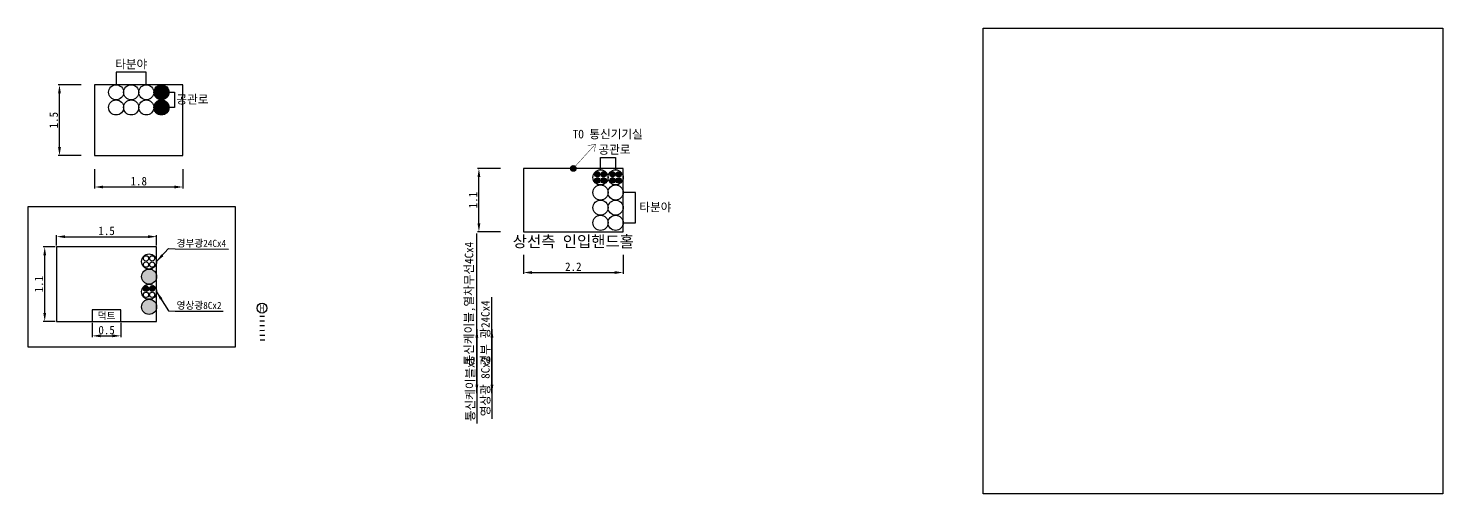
# Model space of a CAD drawing. Extents: x -149224 to -148798, y -3737 to -3590.
# Drawn here: x -148999.4 to -148924.5, y -3737 to -3712.4 of the extents above; entities that cross this region are included whole.
import ezdxf
from ezdxf.enums import TextEntityAlignment as Align

# ---------------------------------------------------------------- set-up
doc = ezdxf.new("R2010")
doc.units = 0
doc.header["$MEASUREMENT"] = 0
doc.linetypes.add('HIDDEN', pattern=[0.375, 0.25, -0.125])
doc.layers.get('DEFPOINTS').update_dxf_attribs({"linetype": 'CONTINUOUS'})
for name, color, linetype in [('TT-LINE', 7, 'CONTINUOUS'), ('TT-MANH', 4, 'CONTINUOUS'), ('TX-LINE', 2, 'CONTINUOUS'), ('TX-PAPR', 2, 'CONTINUOUS'), ('TZ-DIMS', 1, 'CONTINUOUS'), ('TZ-LEAL', 1, 'CONTINUOUS'), ('TZ-LEAT', 3, 'CONTINUOUS'), ('TZ-LINE', 7, 'CONTINUOUS'), ('TZ-TEX2', 3, 'CONTINUOUS'), ('TZ-TEXT', 6, 'CONTINUOUS')]:
    doc.layers.add(name, color=color, linetype=linetype)
doc.styles.add('GR', font='GulimChe.ttf')
doc.styles.get("Standard").update_dxf_attribs({"font": 'GulimChe.ttf'})
doc.dimstyles.new('D150', dxfattribs={"dimscale": 0.15, "dimtxt": 3, "dimasz": 3, "dimexe": 0.5, "dimexo": 0.5, "dimgap": 0.5, "dimtad": 1, "dimdec": 0, "dimzin": 1, "dimdsep": 46, "dimlunit": 6, "dimtxsty": 'Standard', "dimcen": 1, "dimclrd": 1, "dimclre": 1, "dimclrt": 3, "dimadec": 0, "dimazin": 0, "dimtfac": 1, "dimtdec": 0, "dimtix": 1, "dimtmove": 2, "dimatfit": 3, "dimfxl": 0, "dimtvp": 2, "dimlwd": -1, "dimlwe": -1, "dimarcsym": 0})

# ---------------------------------------------------------------- blocks, each defined once
blk = doc.blocks.new('*D36')
at = {"layer": 'DEFPOINTS', "color": 0, "linetype": 'ByBlock'}
for p in [(-148975.569, -3719.799), (-148974.353, -3719.799), (-148974.353, -3723.149)]:
    blk.add_point(p, dxfattribs=at)
at = {"layer": 'TZ-LINE', "color": 1, "linetype": 'ByBlock'}
for p, q in [((-148974.428, -3719.799), (-148975.644, -3719.799)), ((-148975.569, -3722.699), (-148975.569, -3720.249)), ((-148974.428, -3723.149), (-148975.644, -3723.149))]:
    blk.add_line(p, q, dxfattribs=at)
for points in [[(-148975.644, -3720.249), (-148975.494, -3720.249), (-148975.569, -3719.799)], [(-148975.644, -3722.699), (-148975.494, -3722.699), (-148975.569, -3723.149)]]:
    blk.add_solid(points, dxfattribs=at)
at = {"layer": 'TZ-LINE', "color": 3, "linetype": 'ByBlock', "insert": (-148975.875, -3721.474), "char_height": 0.45, "attachment_point": 5, "rotation": 90}
blk.add_mtext('1.1', dxfattribs=at)
blk = doc.blocks.new('*D37')
at = {"layer": 'DEFPOINTS', "color": 0, "linetype": 'ByBlock'}
for p in [(-148973.213, -3724.288), (-148967.934, -3724.288), (-148967.934, -3725.306)]:
    blk.add_point(p, dxfattribs=at)
at = {"layer": 'TZ-LINE', "color": 1, "linetype": 'ByBlock'}
for p, q in [((-148973.213, -3724.363), (-148973.213, -3725.381)), ((-148967.934, -3724.363), (-148967.934, -3725.381)), ((-148972.763, -3725.306), (-148968.384, -3725.306))]:
    blk.add_line(p, q, dxfattribs=at)
for points in [[(-148972.763, -3725.231), (-148972.763, -3725.381), (-148973.213, -3725.306)], [(-148968.384, -3725.231), (-148968.384, -3725.381), (-148967.934, -3725.306)]]:
    blk.add_solid(points, dxfattribs=at)
at = {"layer": 'TZ-LINE', "color": 3, "linetype": 'ByBlock', "insert": (-148970.573, -3725.001), "char_height": 0.45, "width": 0.26988, "attachment_point": 5}
blk.add_mtext('2.2', dxfattribs=at)
blk = doc.blocks.new('*D41')
at = {"layer": 'DEFPOINTS', "color": 0, "linetype": 'ByBlock'}
for p in [(-148997.773, -3715.374), (-148996.557, -3715.374), (-148996.557, -3719.124)]:
    blk.add_point(p, dxfattribs=at)
at = {"layer": 'TZ-DIMS', "color": 1, "linetype": 'ByBlock'}
for p, q in [((-148996.632, -3715.374), (-148997.848, -3715.374)), ((-148997.773, -3718.674), (-148997.773, -3715.824)), ((-148996.632, -3719.124), (-148997.848, -3719.124))]:
    blk.add_line(p, q, dxfattribs=at)
for points in [[(-148997.848, -3715.824), (-148997.698, -3715.824), (-148997.773, -3715.374)], [(-148997.848, -3718.674), (-148997.698, -3718.674), (-148997.773, -3719.124)]]:
    blk.add_solid(points, dxfattribs=at)
at = {"layer": 'TZ-DIMS', "color": 3, "linetype": 'ByBlock', "insert": (-148998.079, -3717.249), "char_height": 0.45, "attachment_point": 5, "rotation": 90}
blk.add_mtext('1.5', dxfattribs=at)
blk = doc.blocks.new('*D42')
at = {"layer": 'DEFPOINTS', "color": 0, "linetype": 'ByBlock'}
for p in [(-148995.917, -3719.764), (-148991.238, -3719.764), (-148991.238, -3720.782)]:
    blk.add_point(p, dxfattribs=at)
at = {"layer": 'TZ-DIMS', "color": 1, "linetype": 'ByBlock'}
for p, q in [((-148995.917, -3719.839), (-148995.917, -3720.857)), ((-148991.238, -3719.839), (-148991.238, -3720.857)), ((-148995.467, -3720.782), (-148991.688, -3720.782))]:
    blk.add_line(p, q, dxfattribs=at)
for points in [[(-148995.467, -3720.707), (-148995.467, -3720.857), (-148995.917, -3720.782)], [(-148991.688, -3720.707), (-148991.688, -3720.857), (-148991.238, -3720.782)]]:
    blk.add_solid(points, dxfattribs=at)
at = {"layer": 'TZ-DIMS', "color": 3, "linetype": 'ByBlock', "insert": (-148993.577, -3720.476), "char_height": 0.45, "width": 0.26988, "attachment_point": 5}
blk.add_mtext('1.8', dxfattribs=at)
blk = doc.blocks.new('*D43')
at = {"layer": 'DEFPOINTS', "color": 0, "ltscale": 2}
for p in [(-148996.037, -3727.89), (-148994.521, -3727.89), (-148994.521, -3728.655)]:
    blk.add_point(p, dxfattribs=at)
at = {"layer": 'TZ-DIMS', "color": 1, "ltscale": 2}
for p, q in [((-148996.037, -3727.965), (-148996.037, -3728.73)), ((-148994.521, -3727.965), (-148994.521, -3728.73)), ((-148995.587, -3728.655), (-148994.971, -3728.655))]:
    blk.add_line(p, q, dxfattribs=at)
for points in [[(-148995.587, -3728.58), (-148995.587, -3728.73), (-148996.037, -3728.655)], [(-148994.971, -3728.58), (-148994.971, -3728.73), (-148994.521, -3728.655)]]:
    blk.add_solid(points, dxfattribs=at)
at = {"layer": 'TZ-DIMS', "color": 3, "ltscale": 2, "insert": (-148995.279, -3728.35), "char_height": 0.45, "attachment_point": 5}
blk.add_mtext('0.5', dxfattribs=at)
blk = doc.blocks.new('*D44')
at = {"layer": 'DEFPOINTS', "color": 0, "ltscale": 2}
for p in [(-148998.555, -3723.953), (-148997.929, -3723.953), (-148997.929, -3727.89)]:
    blk.add_point(p, dxfattribs=at)
at = {"layer": 'TZ-DIMS', "color": 1, "ltscale": 2}
for p, q in [((-148998.004, -3723.953), (-148998.63, -3723.953)), ((-148998.555, -3727.44), (-148998.555, -3724.403)), ((-148998.004, -3727.89), (-148998.63, -3727.89))]:
    blk.add_line(p, q, dxfattribs=at)
for points in [[(-148998.63, -3724.403), (-148998.48, -3724.403), (-148998.555, -3723.953)], [(-148998.63, -3727.44), (-148998.48, -3727.44), (-148998.555, -3727.89)]]:
    blk.add_solid(points, dxfattribs=at)
at = {"layer": 'TZ-DIMS', "color": 3, "ltscale": 2, "insert": (-148998.861, -3725.922), "char_height": 0.45, "attachment_point": 5, "rotation": 90}
blk.add_mtext('1.1', dxfattribs=at)
blk = doc.blocks.new('*D45')
at = {"layer": 'DEFPOINTS', "color": 0, "ltscale": 2}
for p in [(-148992.629, -3723.409), (-148997.929, -3723.953), (-148992.629, -3723.953)]:
    blk.add_point(p, dxfattribs=at)
at = {"layer": 'TZ-DIMS', "color": 1, "ltscale": 2}
for p, q in [((-148997.929, -3723.878), (-148997.929, -3723.334)), ((-148997.479, -3723.409), (-148993.079, -3723.409)), ((-148992.629, -3723.878), (-148992.629, -3723.334))]:
    blk.add_line(p, q, dxfattribs=at)
for points in [[(-148997.479, -3723.334), (-148997.479, -3723.484), (-148997.929, -3723.409)], [(-148993.079, -3723.334), (-148993.079, -3723.484), (-148992.629, -3723.409)]]:
    blk.add_solid(points, dxfattribs=at)
at = {"layer": 'TZ-DIMS', "color": 3, "ltscale": 2, "insert": (-148995.279, -3723.103), "char_height": 0.45, "attachment_point": 5}
blk.add_mtext('1.5', dxfattribs=at)

msp = doc.modelspace()

# ---------------------------------------------------------------- hatches: boundary and pattern name
at = {"layer": 'TZ-LINE'}
h = msp.add_hatch(color=256, dxfattribs=at)
h.dxf.hatch_style = 1
h.paths.add_polyline_path([(-148991.977, -3715.774, 1), (-148992.777, -3715.774, 1)])
h = msp.add_hatch(color=256, dxfattribs=at)
h.dxf.hatch_style = 1
h.paths.add_polyline_path([(-148991.977, -3716.574, 1), (-148992.777, -3716.574, 1)])
h = msp.add_hatch(color=256, dxfattribs=at)
h.dxf.hatch_style = 1
h.paths.add_polyline_path([(-148970.423, -3719.799, 1), (-148970.723, -3719.799, 1)])
h = msp.add_hatch(color=256, dxfattribs=at)
h.dxf.hatch_style = 1
h.paths.add_polyline_path([(-148969.298, -3719.97, 1), (-148969.298, -3720.25, 1)])
h = msp.add_hatch(color=256, dxfattribs=at)
h.dxf.hatch_style = 1
h.paths.add_polyline_path([(-148969.298, -3720.577, -1), (-148969.298, -3720.297, -1)])
h = msp.add_hatch(color=256, dxfattribs=at)
h.dxf.hatch_style = 1
h.paths.add_polyline_path([(-148968.969, -3719.97, 1), (-148968.969, -3720.25, 1)])
h = msp.add_hatch(color=256, dxfattribs=at)
h.dxf.hatch_style = 1
h.paths.add_polyline_path([(-148968.969, -3720.577, -1), (-148968.969, -3720.297, -1)])
h = msp.add_hatch(color=256, dxfattribs=at)
h.dxf.hatch_style = 1
h.paths.add_polyline_path([(-148968.498, -3719.97, 1), (-148968.498, -3720.25, 1)])
h = msp.add_hatch(color=256, dxfattribs=at)
h.dxf.hatch_style = 1
h.paths.add_polyline_path([(-148968.498, -3720.577, -1), (-148968.498, -3720.297, -1)])
h = msp.add_hatch(color=256, dxfattribs=at)
h.dxf.hatch_style = 1
h.paths.add_polyline_path([(-148968.169, -3719.97, 1), (-148968.169, -3720.25, 1)])
h = msp.add_hatch(color=256, dxfattribs=at)
h.dxf.hatch_style = 1
h.paths.add_polyline_path([(-148968.169, -3720.577, -1), (-148968.169, -3720.297, -1)])

# ---------------------------------------------------------------- linework, layer by layer
at = {"layer": 'TT-LINE', "linetype": 'HIDDEN', "elevation": -17991.864}
for points in [[(-148987.167, -3727.614), (-148986.917, -3727.612)], [(-148987.165, -3727.864), (-148986.915, -3727.862)], [(-148987.163, -3728.114), (-148986.913, -3728.112)], [(-148987.162, -3728.364), (-148986.912, -3728.362)], [(-148987.16, -3728.614), (-148986.91, -3728.612)], [(-148987.158, -3728.864), (-148986.908, -3728.862)]]:
    msp.add_lwpolyline(points, dxfattribs=at)
at = {"layer": 'TT-MANH'}
msp.add_circle((-148987.052, -3727.189, -17991.864), 0.262, dxfattribs=at)
at = {"layer": 'TZ-DIMS', "linetype": 'ByBlock', "elevation": -135}
for points in [[(-148993.177, -3715.374), (-148993.177, -3714.715), (-148994.777, -3714.715), (-148994.777, -3715.374)], [(-148991.977, -3715.774), (-148991.681, -3715.774), (-148991.681, -3716.574), (-148991.977, -3716.574)]]:
    msp.add_lwpolyline(points, dxfattribs=at)
at = {"layer": 'TZ-DIMS', "linetype": 'ByBlock'}
for points in [[(-148969.134, -3719.874), (-148969.134, -3719.214), (-148968.334, -3719.214), (-148968.334, -3719.874)], [(-148967.934, -3722.674), (-148967.275, -3722.674), (-148967.275, -3721.074), (-148967.934, -3721.074)]]:
    msp.add_lwpolyline(points, dxfattribs=at)
at = {"layer": 'TZ-LINE', "ltscale": 2, "elevation": -135}
msp.add_lwpolyline([(-148991.238, -3715.374), (-148995.917, -3715.374), (-148995.917, -3719.124), (-148991.238, -3719.124)], close=True, dxfattribs=at)
at = {"layer": 'TZ-LINE', "const_width": 0.0225}
for points in [[(-148970.573, -3719.799), (-148969.403, -3718.516)], [(-148969.45, -3718.929), (-148969.403, -3718.516), (-148969.81, -3718.6)]]:
    msp.add_lwpolyline(points, dxfattribs=at)
at = {"layer": 'TZ-LINE', "ltscale": 2}
msp.add_lwpolyline([(-148967.934, -3719.799), (-148973.213, -3719.799), (-148973.213, -3723.149), (-148967.934, -3723.149)], close=True, dxfattribs=at)
for centre, radius in [((-148994.777, -3715.774, -135), 0.4), ((-148993.977, -3715.774, -135), 0.4), ((-148993.177, -3715.774, -135), 0.4), ((-148992.377, -3715.774, -135), 0.4), ((-148994.777, -3716.574, -135), 0.4), ((-148993.977, -3716.574, -135), 0.4), ((-148993.177, -3716.574, -135), 0.4), ((-148992.377, -3716.574, -135), 0.4), ((-148969.134, -3720.274), 0.4), ((-148969.298, -3720.11), 0.14), ((-148969.298, -3720.437), 0.14), ((-148968.969, -3720.11), 0.14), ((-148968.969, -3720.437), 0.14), ((-148968.334, -3720.274), 0.4), ((-148968.498, -3720.11), 0.14), ((-148968.498, -3720.437), 0.14), ((-148968.169, -3720.11), 0.14), ((-148968.169, -3720.437), 0.14), ((-148969.134, -3721.074), 0.4), ((-148968.334, -3721.074), 0.4), ((-148969.134, -3721.874), 0.4), ((-148968.334, -3721.874), 0.4), ((-148969.134, -3722.674), 0.4), ((-148968.334, -3722.674), 0.4)]:
    msp.add_circle(centre, radius, dxfattribs=at)
at = {"layer": 'TZ-LINE'}
msp.add_circle((-148970.573, -3719.799), 0.15, dxfattribs=at)

# ---------------------------------------------------------------- texts
at = {"layer": 'TT-MANH', "linetype": 'ByBlock', "style": 'GR'}
msp.add_text('H', height=0.375, rotation=0.56814, dxfattribs=at).set_placement((-148987.052, -3727.189, -17991.864), align=Align.MIDDLE)
at = {"layer": 'TZ-DIMS', "char_height": 0.45}
for s, insert, attachment_point in [('타분야', (-148993.977, -3714.315, -135), 5), ('공관로', (-148991.581, -3716.174, -135), 4), ('공관로', (-148968.391, -3718.826), 5), ('타분야', (-148967.075, -3721.874), 4)]:
    msp.add_mtext(s, dxfattribs=dict(at, insert=insert, attachment_point=attachment_point))
at = {"layer": 'TZ-DIMS', "char_height": 0.45, "rotation": 90}
for s, insert, attachment_point in [('통신케이블,열차무선4Cx4', (-148975.753, -3730.222), 7), ('경부 광24Cx4', (-148974.953, -3730.222), 7), ('통신케이블x1', (-148975.753, -3729.763), 9), ('영상광 8Cx2', (-148974.953, -3729.763), 9)]:
    msp.add_mtext(s, dxfattribs=dict(at, insert=insert, attachment_point=attachment_point))
at = {"layer": 'TZ-TEX2'}
msp.add_text('상선측 인입핸드홀', height=0.6, dxfattribs=at).set_placement((-148970.573, -3723.649), align=Align.MIDDLE)
at = {"layer": 'TZ-TEXT'}
msp.add_text('TO 통신기기실', height=0.45, dxfattribs=at).set_placement((-148968.749, -3717.976, 0), align=Align.MIDDLE)

# ---------------------------------------------------------------- dimensions: what is measured, and where the dimension line sits
at = {"layer": 'TZ-DIMS', "linetype": 'ByBlock'}
for base, p1, p2, angle, text, picture, middle in [((-148997.773, -3715.374, -135), (-148996.557, -3719.124, -135), (-148996.557, -3715.374, -135), 90, '1.5', '*D41', (-148998.079, -3717.249, -135)), ((-148991.238, -3720.782, -135), (-148995.917, -3719.764, -135), (-148991.238, -3719.764, -135), 180, '1.8', '*D42', (-148993.577, -3720.476, -135))]:
    dim = msp.add_linear_dim(base=base, p1=p1, p2=p2, angle=angle, text=text, dimstyle='D150', dxfattribs=at)
    dim.commit()
    dim.dimension.update_dxf_attribs({"geometry": picture, "text_midpoint": middle})
at = {"layer": 'TZ-LINE', "linetype": 'ByBlock'}
for base, p1, p2, angle, text, picture, middle in [((-148975.569, -3719.799), (-148974.353, -3723.149), (-148974.353, -3719.799), 90, '1.1', '*D36', (-148975.875, -3721.474)), ((-148967.934, -3725.306), (-148973.213, -3724.288), (-148967.934, -3724.288), 180, '2.2', '*D37', (-148970.573, -3725.001))]:
    dim = msp.add_linear_dim(base=base, p1=p1, p2=p2, angle=angle, text=text, dimstyle='D150', dxfattribs=at)
    dim.commit()
    dim.dimension.update_dxf_attribs({"geometry": picture, "text_midpoint": middle})

# ---------------------------------------------------------------- leaders
at = {"layer": 'TZ-DIMS', "annotation_type": 0, "has_hookline": 1, "horizontal_direction": (0, 1, 0)}
for points, hookline_direction, text_width in [([(-148975.678, -3731.692), (-148975.678, -3730.74), (-148975.678, -3730.297)], 0, 6.989), ([(-148974.878, -3731.692), (-148974.878, -3730.74), (-148974.878, -3730.297)], 0, 3.611), ([(-148975.678, -3728.293), (-148975.678, -3729.245), (-148975.678, -3729.688)], 1, 3.526), ([(-148974.878, -3728.293), (-148974.878, -3729.245), (-148974.878, -3729.688)], 1, 3.276)]:
    msp.add_leader(points, dimstyle='D150', dxfattribs=dict(at, hookline_direction=hookline_direction, text_width=text_width))

# ---------------------------------------------------------------- wipeouts: each hides what was drawn before it
for points, layer in [([(-148948.88, -3712.389), (-148948.88, -3737.002), (-148924.549, -3737.002), (-148924.549, -3712.389)], 'TX-LINE'), ([(-148999.424, -3721.805), (-148999.424, -3729.252), (-148988.476, -3729.252), (-148988.476, -3721.805)], 'TX-PAPR')]:
    msp.add_wipeout(points).dxf.layer = layer

# ---------------------------------------------------------------- next in the draw order: hatches: boundary and pattern name
at = {"layer": 'TZ-LINE'}
h = msp.add_hatch(color=256, dxfattribs=at)
h.dxf.hatch_style = 1
h.paths.add_polyline_path([(-148992.629, -3725.522, 1), (-148993.429, -3725.522, 1)])
h.paths.add_polyline_path([(-148992.629, -3727.122, 1), (-148993.429, -3727.122, 1)])
h = msp.add_hatch(color=256, dxfattribs=at)
h.dxf.hatch_style = 1
h.paths.add_polyline_path([(-148993.332, -3726.157, -1), (-148993.052, -3726.157, -1)])
h = msp.add_hatch(color=256, dxfattribs=at)
h.dxf.hatch_style = 1
h.paths.add_polyline_path([(-148992.725, -3726.157, 1), (-148993.005, -3726.157, 1)])

# ---------------------------------------------------------------- next in the draw order: linework, layer by layer
for points in [[(-148997.929, -3723.953), (-148997.929, -3727.89), (-148992.629, -3727.89), (-148992.629, -3723.953)], [(-148996.037, -3727.89), (-148994.521, -3727.89), (-148994.521, -3727.283), (-148996.037, -3727.283)]]:
    msp.add_lwpolyline(points, close=True, dxfattribs=at)
at = {"layer": 'TZ-LINE', "ltscale": 2}
for centre, radius in [((-148993.029, -3724.722), 0.4), ((-148993.192, -3724.557), 0.14), ((-148993.192, -3724.886), 0.14), ((-148992.865, -3724.557), 0.14), ((-148992.865, -3724.886), 0.14), ((-148993.029, -3725.522), 0.4), ((-148993.029, -3726.322), 0.4), ((-148993.192, -3726.157), 0.14), ((-148993.192, -3726.486), 0.14), ((-148992.865, -3726.157), 0.14), ((-148992.865, -3726.486), 0.14), ((-148993.029, -3727.122), 0.4)]:
    msp.add_circle(centre, radius, dxfattribs=at)
at = {"layer": 'TZ-TEXT'}
for points in [[(-148948.88, -3712.389), (-148924.549, -3712.389), (-148924.549, -3737.002), (-148948.88, -3737.002)], [(-148999.424, -3721.805), (-148988.476, -3721.805), (-148988.476, -3729.252), (-148999.424, -3729.252)]]:
    msp.add_lwpolyline(points, close=True, dxfattribs=at)

# ---------------------------------------------------------------- next in the draw order: texts
at = {"layer": 'TZ-DIMS', "char_height": 0.375, "attachment_point": 7, "rotation": 359.77594}
for s, insert in [('경부광24Cx4', (-148991.577, -3723.981)), ('영상광8Cx2', (-148991.577, -3727.266))]:
    msp.add_mtext(s, dxfattribs=dict(at, insert=insert))
at = {"layer": 'TZ-LEAT'}
msp.add_text('덕트', height=0.375, rotation=359.95505, dxfattribs=at).set_placement((-148995.279, -3727.587), align=Align.MIDDLE)

# ---------------------------------------------------------------- next in the draw order: dimensions: what is measured, and where the dimension line sits
at = {"layer": 'TZ-DIMS', "ltscale": 2}
for base, p1, p2, text, picture, middle in [((-148992.629, -3723.409), (-148997.929, -3723.953), (-148992.629, -3723.953), '1.5', '*D45', (-148995.279, -3723.103)), ((-148994.521, -3728.655), (-148996.037, -3727.89), (-148994.521, -3727.89), '0.5', '*D43', (-148995.279, -3728.35))]:
    dim = msp.add_linear_dim(base=base, p1=p1, p2=p2, text=text, dimstyle='D150', dxfattribs=at)
    dim.commit()
    dim.dimension.update_dxf_attribs({"geometry": picture, "text_midpoint": middle})
dim = msp.add_linear_dim(base=(-148998.555, -3723.953), p1=(-148997.929, -3727.89), p2=(-148997.929, -3723.953), angle=90, text='1.1', dimstyle='D150', dxfattribs=at)
dim.commit()
dim.dimension.update_dxf_attribs({"geometry": '*D44', "text_midpoint": (-148998.861, -3725.922)})

# ---------------------------------------------------------------- next in the draw order: leaders
at = {"layer": 'TZ-LEAL', "annotation_type": 0, "has_hookline": 1, "hookline_direction": 0, "horizontal_direction": (0.999992, -0.003911, 0)}
for points, text_width in [([(-148992.629, -3724.722), (-148992.008, -3724.042), (-148991.652, -3724.056)], 2.754), ([(-148992.629, -3726.322), (-148992.008, -3727.327), (-148991.652, -3727.341)], 2.474)]:
    msp.add_leader(points, dimstyle='D150', dxfattribs=dict(at, text_width=text_width))

doc.saveas('drawing.dxf')
